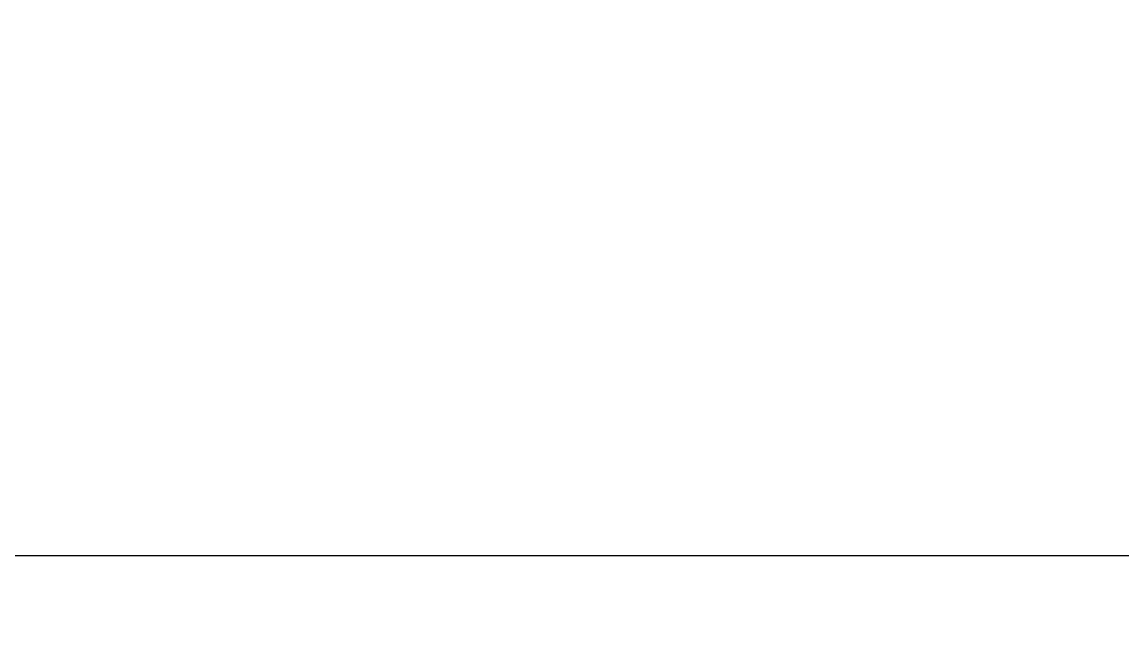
# Model space of a CAD drawing. Header units: millimetres. Extents: x -142 to 149, y -148 to 106.
# Drawn here: x 50.4 to 112.9, y -120 to -85.7 of the extents above; entities that cross this region are included whole.
import ezdxf
from ezdxf.enums import TextEntityAlignment as Align

# ---------------------------------------------------------------- set-up
doc = ezdxf.new("R2010")
doc.units = ezdxf.units.MM
doc.layers.add('M-DIMENSION', color=7, linetype='Continuous', lineweight=15, true_color=0x6fc2b4)
doc.dimstyles.get("Standard").update_dxf_attribs({"dimtxt": 5, "dimasz": 5, "dimexe": 0.18, "dimexo": 0.0625, "dimgap": 1, "dimtad": 0, "dimtih": 1, "dimtoh": 1, "dimzin": 0, "dimdsep": 46, "dimcen": 0.09, "dimadec": 0, "dimazin": 0, "dimtfac": 1, "dimtdec": 4, "dimtofl": 0, "dimtmove": 0, "dimatfit": 3, "dimfxl": 1, "dimtolj": 1, "dimtzin": 0, "dimarcsym": 0})

# ---------------------------------------------------------------- blocks, each defined once
blk = doc.blocks.new('*D1')
at = {"layer": 'M-DIMENSION'}
for p, q in [((-120, -86.5), (-120, -120)), ((120, -86.5), (120, -120)), ((-120, -116), (-115, -114.6)), ((120, -116), (115, -114.6)), ((-120, -116), (120, -116)), ((-120, -116), (-115, -117.4)), ((120, -116), (115, -117.4))]:
    blk.add_line(p, q, dxfattribs=at)
blk.add_text('240', height=5, dxfattribs=at).set_placement((0, -113.5), align=Align.CENTER)

msp = doc.modelspace()

# ---------------------------------------------------------------- dimensions: what is measured, and where the dimension line sits
at = {"layer": 'M-DIMENSION'}
dim = msp.add_aligned_dim(p1=(-120, -85), p2=(120, -85), distance=-31, dimstyle='STANDARD', dxfattribs=at)
dim.commit()
dim.dimension.update_dxf_attribs({"geometry": '*D1', "text_midpoint": (0, -113.5)})

doc.saveas('drawing.dxf')
